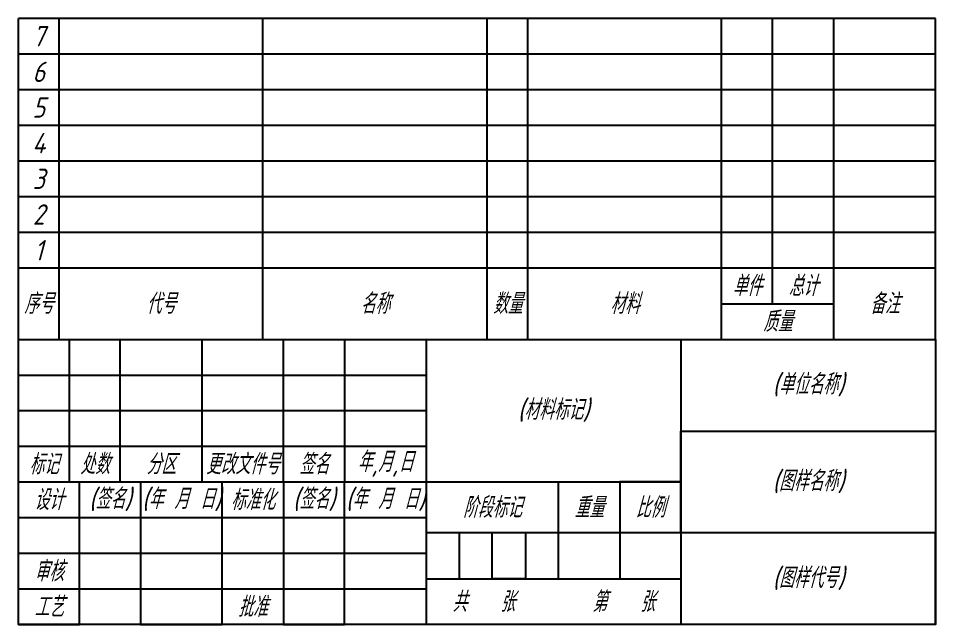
# Model space of a CAD drawing. Header units: millimetres. Extents: x 2 to 1258, y -401 to 1079.
# Drawn here: x 69 to 249, y 58.3 to 177.3 of the extents above; entities that cross this region are included whole.
import ezdxf

# ---------------------------------------------------------------- set-up
doc = ezdxf.new("R2010")
doc.units = ezdxf.units.MM
doc.header["$LTSCALE"] = 0.25
doc.styles.get("Standard").update_dxf_attribs({"font": 'gbeitc.shx', "bigfont": 'gbcbig.shx'})

msp = doc.modelspace()

# ---------------------------------------------------------------- linework, layer by layer
for p, q in [((69.029, 114.338), (69.029, 177.338)), ((249.029, 177.338), (69.029, 177.338)), ((77.029, 114.338), (77.029, 177.338)), ((117.029, 114.338), (117.029, 177.338)), ((161.029, 114.338), (161.029, 177.338)), ((169.029, 114.338), (169.029, 177.338)), ((207.029, 114.338), (207.029, 177.338)), ((217.029, 121.338), (217.029, 177.338)), ((229.029, 114.338), (229.029, 177.338)), ((249.029, 114.338), (249.029, 177.338)), ((249.029, 170.338), (69.029, 170.338)), ((249.029, 163.338), (69.029, 163.338)), ((249.029, 156.338), (69.029, 156.338)), ((249.029, 149.338), (69.029, 149.338)), ((249.029, 142.338), (69.029, 142.338)), ((249.029, 135.338), (69.029, 135.338)), ((249.029, 128.338), (69.029, 128.338)), ((207.029, 121.338), (229.029, 121.338)), ((69.029, 114.338), (79.029, 114.338)), ((69.029, 114.338), (249.029, 114.338)), ((69.029, 114.338), (249.029, 114.338)), ((79.029, 114.338), (79.029, 86.338)), ((89.029, 86.338), (89.029, 114.338)), ((89.029, 114.338), (105.029, 114.338)), ((105.029, 114.338), (105.029, 86.338)), ((121.029, 86.338), (121.029, 114.338)), ((121.029, 114.338), (133.029, 114.338)), ((133.029, 114.338), (133.029, 86.338)), ((149.029, 114.338), (149.029, 58.338)), ((199.029, 114.338), (199.029, 58.338)), ((69.029, 107.338), (149.029, 107.338)), ((69.029, 100.338), (149.029, 100.338)), ((199.029, 76.338), (199.029, 96.338)), ((199.029, 96.338), (249.029, 96.338)), ((69.029, 93.338), (149.029, 93.338)), ((69.029, 86.338), (199.029, 86.338)), ((79.029, 86.338), (89.029, 86.338)), ((81.029, 58.338), (81.029, 86.338)), ((81.029, 86.338), (93.029, 86.338)), ((93.029, 86.338), (93.029, 58.338)), ((105.029, 86.338), (121.029, 86.338)), ((109.029, 58.338), (109.029, 86.338)), ((109.029, 86.338), (121.029, 86.338)), ((121.029, 86.338), (121.029, 58.338)), ((133.029, 58.338), (133.029, 86.338)), ((175.029, 67.338), (175.029, 86.338)), ((199.029, 86.338), (187.029, 86.338)), ((187.029, 86.338), (187.029, 67.338)), ((199.029, 86.338), (199.029, 76.338)), ((69.029, 79.338), (149.029, 79.338)), ((199.029, 76.338), (149.029, 76.338)), ((149.029, 76.338), (149.029, 67.338)), ((162.029, 76.338), (155.529, 76.338)), ((155.529, 76.338), (155.529, 67.338)), ((162.029, 67.338), (162.029, 76.338)), ((175.029, 76.338), (168.529, 76.338)), ((168.529, 76.338), (168.529, 67.338)), ((249.029, 76.338), (199.029, 76.338)), ((249.029, 58.338), (249.029, 76.338)), ((69.029, 72.338), (149.029, 72.338)), ((149.029, 67.338), (199.029, 67.338)), ((168.529, 67.338), (162.029, 67.338)), ((69.029, 65.338), (149.029, 65.338)), ((69.029, 58.338), (81.029, 58.338)), ((93.029, 58.338), (109.029, 58.338)), ((121.029, 58.338), (133.029, 58.338)), ((187.029, 58.338), (175.029, 58.338))]:
    msp.add_line(p, q)
msp.add_lwpolyline([(69.029, 114.338), (249.029, 114.338), (249.029, 58.338), (69.029, 58.338)], close=True)

# ---------------------------------------------------------------- texts
at = {"char_height": 4}
for s, width, insert, attachment_point in [('\\pxqc;7', 8, (73.029, 173.838), 5), ('\\pxqc;6', 8, (73.029, 166.838), 5), ('\\pxqc;5', 8, (73.029, 159.838), 5), ('\\pxqc;4', 8, (73.029, 152.838), 5), ('\\pxqc;3', 8, (73.029, 145.838), 5), ('\\pxqc;2', 8, (73.029, 138.838), 5), ('\\pxqc;1', 8, (73.029, 131.838), 5), ('\\pxqc;单件', 10, (212.029, 124.838), 5), ('\\pxqc;总计', 12, (223.029, 124.838), 5), ('\\pxqc;序号', 8, (73.029, 121.338), 5), ('\\pxqc;代号', 40, (97.029, 121.338), 5), ('\\pxqc;名称', 44, (139.029, 121.338), 5), ('\\pxqc;数量', 8, (165.029, 121.338), 5), ('\\pxqc;材料', 38, (188.029, 121.338), 5), ('\\pxqc;备注', 20, (239.029, 121.338), 5), ('\\pxqc;质量', 22, (207.029, 117.838), 4), ('\\pxqc;(单位名称)', 50, (224.029, 105.338), 5), ('\\pxqc;(材料标记)', 50, (174.029, 100.338), 5), ('\\pxqc;标记', 10, (74.029, 89.838), 5), ('\\pxqc;处数', 10, (84.029, 89.838), 5), ('\\pxqc;分区', 16, (97.029, 89.838), 5), ('\\pxqc;更改文件号', 16, (113.029, 89.838), 5), ('\\pxqc;签名', 12, (127.029, 89.838), 5), ('\\pxqc;年,月,日', 16, (141.029, 89.838), 5), ('\\pxqc;(图样名称)', 50, (224.029, 86.338), 5), ('\\pxqc;设计', 12, (75.029, 82.838), 5), ('\\pxqc;(签名)', 12, (87.029, 82.838), 5), ('\\pxqc;(年 月 日)', 16, (101.029, 82.838), 5), ('\\pxqc;标准化', 12, (115.029, 82.838), 5), ('\\pxqc;(签名)', 12, (127.029, 82.838), 5), ('\\pxqc;(年 月 日)', 16, (141.029, 82.838), 5), ('\\pxqc;阶段标记', 26, (162.029, 81.338), 5), ('\\pxqc;重量', 12, (181.029, 81.338), 5), ('\\pxqc;比例', 12, (193.029, 81.338), 5), ('\\pxqc;审核', 12, (75.029, 68.838), 5), ('\\pxqc;(图样代号)', 50, (224.029, 67.338), 5), ('\\pxqc;共   张       第   张', 50, (174.029, 62.838), 5), ('\\pxqc;工艺', 12, (75.029, 61.838), 5), ('\\pxqc;批准', 12, (115.029, 61.838), 5)]:
    msp.add_mtext_dynamic_manual_height_columns(s, width=width, gutter_width=12.5, heights=[0], dxfattribs=dict(at, insert=insert, attachment_point=attachment_point))

doc.saveas('drawing.dxf')
